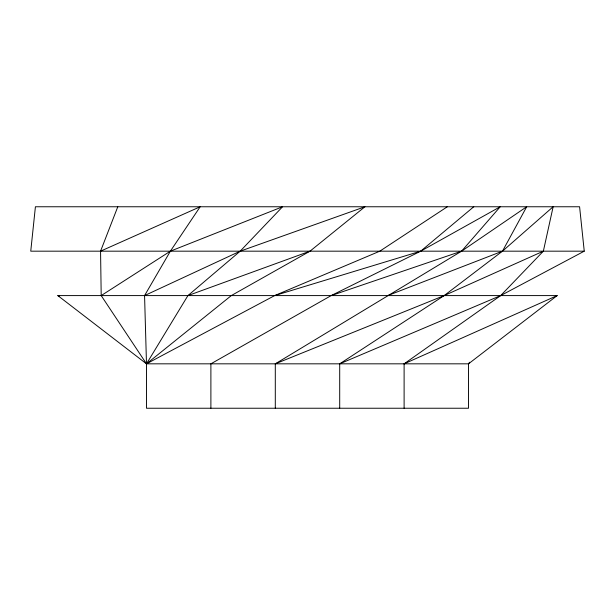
<?xml version="1.0" encoding="UTF-8"?>
<svg xmlns="http://www.w3.org/2000/svg" width="615" height="615" viewBox="0 0 615 615"><rect width="100%" height="100%" fill="white"/><g stroke="black" fill="none" stroke-linecap="round" stroke-linejoin="round"><path stroke-width="0.92" d="M404.109 408.237L404.109 363.826L500.671 295.592L543.36 251.174L553.139 206.763L502.478 251.174L444.168 295.592L339.703 363.826L339.703 408.237M469.56 362.235L468.507 363.826L468.507 408.237L146.493 408.237L146.493 363.826L101.198 295.592L100.56 251.174L117.788 206.763M447.32 206.763L379.816 251.174L274.667 295.592L146.493 363.826L57.825 295.592L557.175 295.592L468.507 363.826L146.493 363.826L144.563 295.592L170.378 251.174L200.175 206.763L100.56 251.174M101.198 295.592L170.378 251.174L282.554 206.763L240.188 251.174L187.929 295.592L146.493 363.826L231.302 295.592L310.006 251.174L364.941 206.763L240.188 251.174L144.563 295.592M473.773 206.763L420.706 251.174L331.17 295.592L210.891 363.826L210.891 408.237M275.297 408.237L275.297 363.826L461.588 251.174L526.686 206.763L502.478 251.174L387.673 295.592M584.25 251.174L30.75 251.174L35.409 206.763L579.591 206.763L584.25 251.174L500.671 295.592L339.703 363.826M543.36 251.174L444.168 295.592L275.297 363.826M404.109 363.826L557.175 295.592M187.929 295.592L310.006 251.174M331.17 295.592L461.588 251.174L500.226 206.763L420.706 251.174L274.667 295.592M57.825 295.592L59.578 296.376"/></g></svg>
